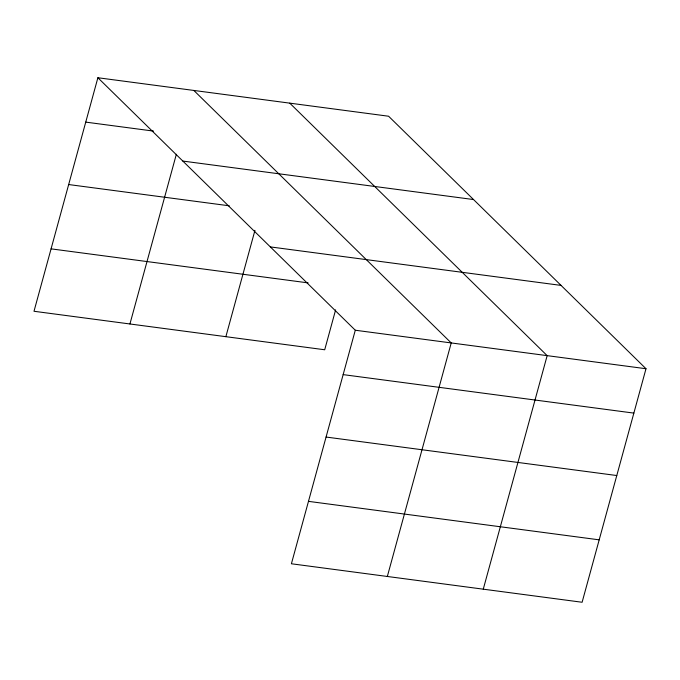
<?xml version="1.0" encoding="UTF-8"?>
<svg xmlns="http://www.w3.org/2000/svg" width="680" height="680" viewBox="0 0 680 680"><rect width="100%" height="100%" fill="white"/><g stroke="black" fill="none" stroke-linecap="round" stroke-linejoin="round"><path stroke-width="1.02" d="M97.886 77.741L355.291 330.233L291.405 563.771L582.114 602.259L646 368.73L388.594 116.229L97.886 77.741L34 311.27L324.708 349.767L335.623 309.859M129.931 323.977L176.358 154.267M225.871 336.676L254.949 230.358M387.337 576.47L451.223 342.941L193.826 90.44M483.267 589.178L547.162 355.64L289.756 103.139M85.748 122.119L153.527 131.095M182.835 161.066L473.535 199.554M68.672 184.543L229.253 205.802M270.351 246.908L561.06 285.404M51.077 248.854L308.133 282.889M355.291 330.233L646 368.73M343.153 374.62L633.862 413.108M326.077 437.044L616.785 475.533M308.482 501.356L599.19 539.843"/></g></svg>
